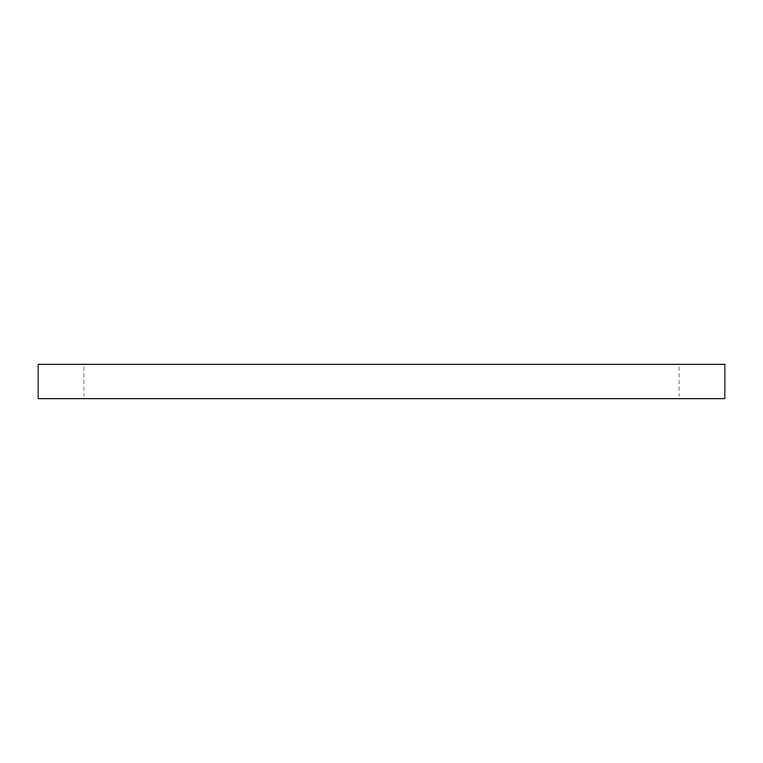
<?xml version="1.0" encoding="UTF-8"?>
<svg xmlns="http://www.w3.org/2000/svg" width="763" height="763" viewBox="0 0 763 763"><rect width="100%" height="100%" fill="white"/><g stroke="black" fill="none" stroke-linecap="round" stroke-linejoin="round"><path stroke-width="0.57" stroke-dasharray="3.81 2.86" d="M679.07 366.698L679.07 396.302M83.93 366.698L83.93 396.302"/><path stroke-width="1.14" d="M724.85 364.332L38.15 364.332L38.15 398.668L724.85 398.668L724.85 364.332"/></g></svg>
